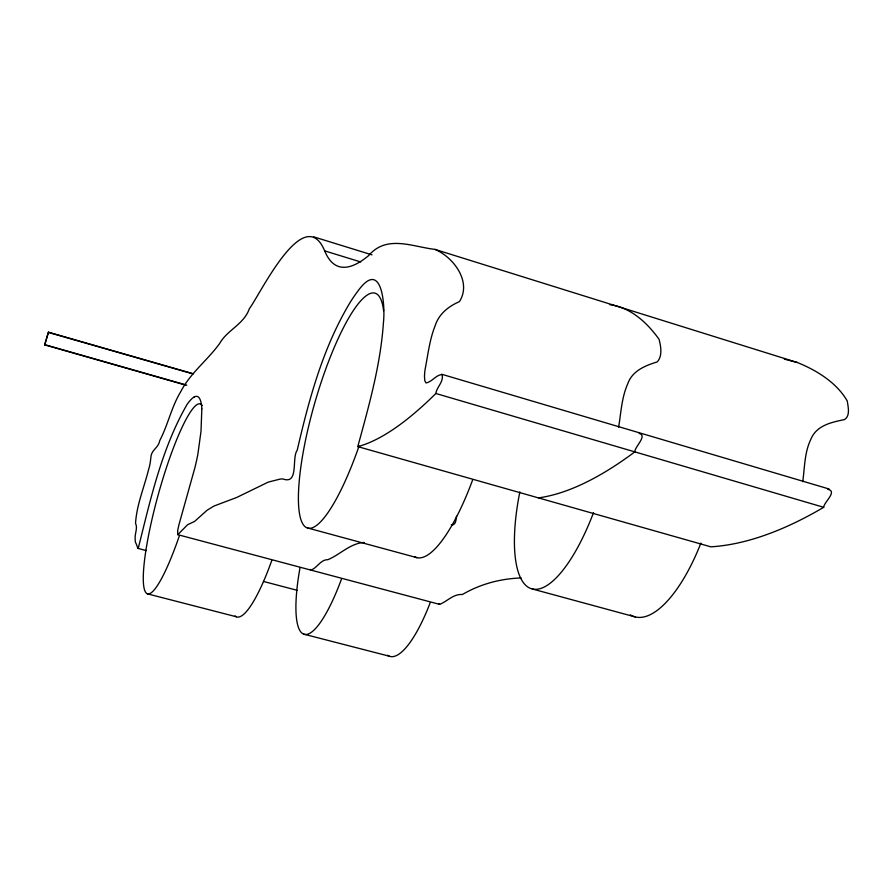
<?xml version="1.0" encoding="UTF-8"?>
<svg xmlns="http://www.w3.org/2000/svg" width="893" height="893" viewBox="0 0 893 893"><rect width="100%" height="100%" fill="white"/><g stroke="black" fill="none" stroke-linecap="round" stroke-linejoin="round"><path stroke-width="1.34" d="M802.762 481.651C804.693 467.53 804.481 452.55 810.766 439.468C816.358 425.369 831.327 422.344 844.443 419.587C850.527 415.904 848.06 406.75 847.267 401.057C836.908 382.762 816.481 370.171 797.293 362.491L435.025 249.404C412.466 246.781 386.714 234.457 368.72 255.521A399.059 80.158 -71.1 0 1 324.695 250.877C304.145 201.93 260.845 293.205 249.359 308.688C243.867 324.494 227.257 329.852 219.566 343.593C207.455 360.348 190.242 373.051 180.676 391.793C171.434 407.007 168.018 424.789 159.802 440.483C158.72 447.226 152.591 449.425 151.207 455.162C150.258 461.078 150.627 463.065 148.428 470.176C143.996 487.812 136.651 505.081 135.535 523.309C138.002 528.076 134.575 533.802 135.167 538.948A30.652 4.677 -74.6 0 0 135.457 542.163L136.283 544.038A90.673 13.685 -75.1 0 1 136.897 545.668L137.902 548.347L146.285 550.613M618.637 427.133C621.026 412.711 621.662 397.642 627.612 384.124C632.155 370.729 645.103 365.75 657.27 361.866C662.639 356.05 660.887 346.238 659.067 339.307C647.302 322.853 630.826 307.415 609.897 304.703M456.524 516.21C456.044 519.235 455.988 525.888 451.289 524.749M827.844 489.308C837.947 491.362 823.681 502.391 823.703 507.302A909.364 322.161 -65.3 0 1 710.85 546.829L357.78 446.612C368.887 405.991 380.541 365.003 383.421 322.808C385.441 304.937 381.802 257.418 357.568 291.553A138.56 31.255 -74 0 0 349.822 302.95C322.753 348.125 309.011 399.35 297.213 450.217C291.464 457.83 299.166 484.81 283.003 478.994A524.213 107.171 -77.3 0 0 280.268 479.05L268.313 482.086L236.589 497.513L213.851 506.097L206.997 510.316L194.618 521.423L187.63 524.693L177.796 534.673L177.651 530.598L178.924 524.816L194.964 467.474A49.45 8.193 -74.4 0 0 197.911 453.957L201.003 431.375L201.829 408.894M357.769 446.656A956.403 200.032 -69.1 0 0 435.817 393.523C436.844 386.691 443.732 382.126 442.169 374.692C436.71 374.212 431.643 382.282 426.006 382.93L424.834 380.853L424.499 376.902A29.212 7.624 -73.4 0 1 425.035 369.791C427.926 355.101 429.488 339.932 435.07 325.934C438.831 313.99 448.431 306.388 459.404 301.633C472.107 281.931 453.532 257.206 435.025 249.404M634.778 451.847C634.61 446.991 647.771 435.55 639.221 433.451M185.565 385.073L44.683 344.888L48.445 332.185L192.933 373.654M44.683 344.888L48.445 332.185M138.203 548.481C150.459 499.678 161.6 448.688 187.017 404.518A115.632 18.686 -74.6 0 1 194.138 397.005M364.165 542.431C349.967 543.379 340.255 554.575 327.932 559.665C320.531 559.476 317.227 568.004 310.909 570.102L310.262 569.354M521.099 577.95C500.281 578.709 480.345 584.033 462.395 594.504C453.32 593.8 447.326 601.402 439.635 604.371L177.796 534.673M784.355 359.142L797.293 362.491M147.133 593.767L236.277 616.75M303.564 634.097L389.27 656.188M263.457 581.443L297.135 590.306M307.884 528.053L416.998 557.678M532.25 588.967L635.236 616.929M44.65 344.609L186.793 385.162M48.49 332.453L193.055 373.933M435.817 393.467L823.703 507.302M441.522 374.2L829.229 489.04M324.695 250.877L360.694 261.95M313.577 236.812L372.013 254.862M438.798 603.579L439.635 604.371M634.767 451.903A931.767 264.484 -67.2 0 1 538.412 497.903M700.905 543.1A117.005 44.572 -73.9 0 1 630.335 614.864M593.521 512.627A118.602 39.415 -73.9 0 1 531.815 588.855A118.602 39.415 -73.9 0 1 519.849 491.92M179.337 535.889A98.621 16.152 -74.5 0 1 144.242 588.811A98.621 16.152 -74.5 0 1 164.412 473.859A98.621 16.152 -74.5 0 1 202.209 405.601M271.773 560.491A97.527 20.048 -74.7 0 1 235.015 615.936M430.225 602.652A95.64 26.511 -74.9 0 1 387.562 655.272M341.494 579.044A96.69 22.928 -74.8 0 1 304.189 634.309A96.69 22.928 -74.8 0 1 300.015 567.702M194.127 397.039A111.592 18.027 -74.6 0 1 201.829 408.86M472.732 479.641A120.399 33.465 -73.9 0 1 414.754 556.83M359.053 446.076A122.107 27.65 -74 0 1 300.852 519.413A122.107 27.65 -74 0 1 330.287 357.088A122.107 27.65 -74 0 1 383.599 310.731"/></g></svg>
